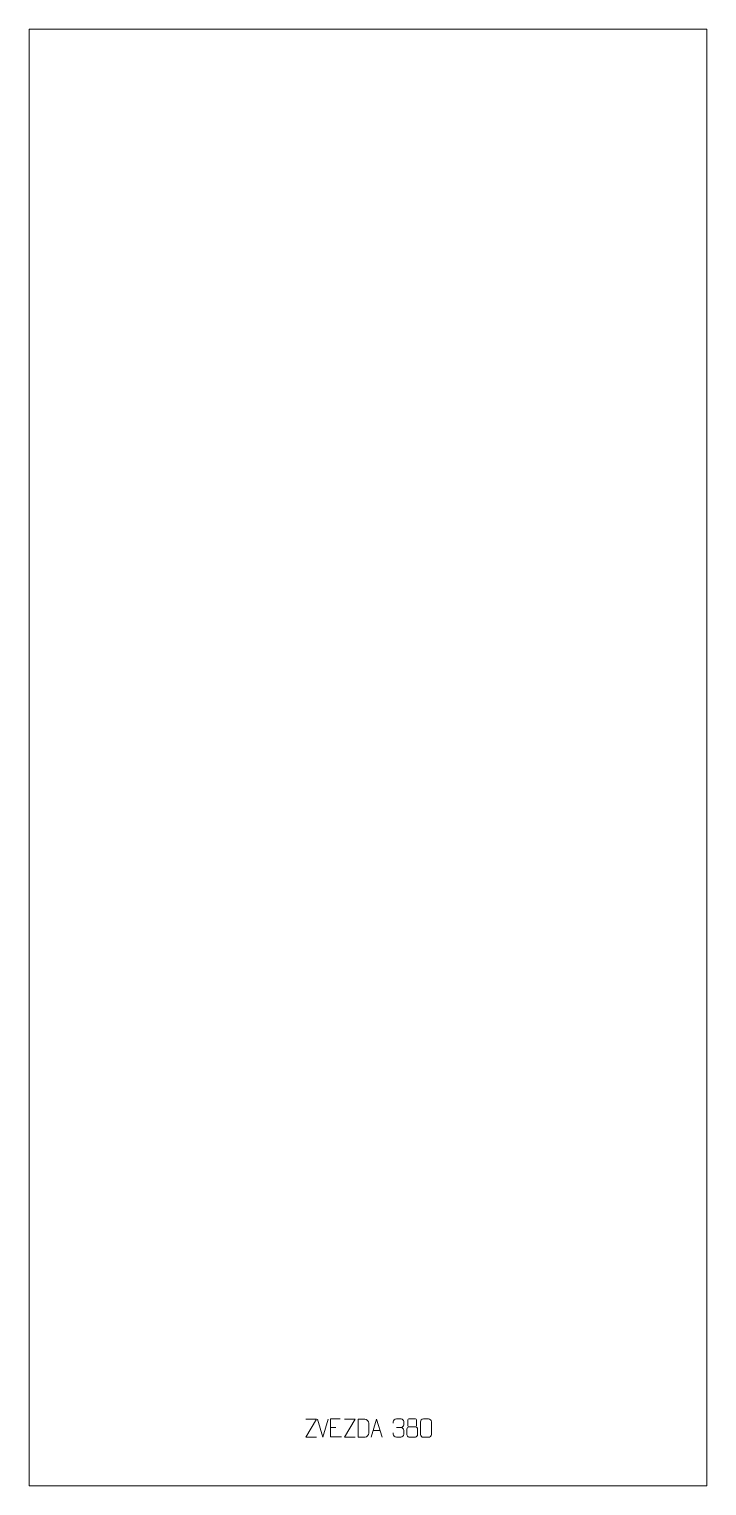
# Model space of a CAD drawing. Header units: millimetres. Extents: x -465 to 465, y -1444 to 556.
import ezdxf

# ---------------------------------------------------------------- set-up
doc = ezdxf.new("R2010")
doc.units = ezdxf.units.MM
doc.header["$MEASUREMENT"] = 0
doc.layers.add('layer 1', color=7, linetype='Continuous')

msp = doc.modelspace()

# ---------------------------------------------------------------- linework, layer by layer
at = {"layer": 'layer 1', "color": 242, "lineweight": 9}
msp.add_open_spline([(-464.9997, 556.4442), (-464.9997, 556.4442), (464.9997, 556.4442), (464.9997, 556.4442), (464.9997, 556.4442), (464.9997, 556.4442), (464.9997, -1443.5545), (464.9997, -1443.5545), (464.9997, -1443.5545), (464.9997, -1443.5545), (-464.9997, -1443.5545), (-464.9997, -1443.5545), (-464.9997, -1443.5545), (-464.9997, -1443.5545), (-464.9997, 556.4442), (-464.9997, 556.4442)], degree=3, knots=[0, 0, 0, 0, 0.2, 0.2, 0.2, 0.2, 0.4, 0.4, 0.4, 0.4, 0.6, 0.6, 0.6, 0.6, 1, 1, 1, 1], dxfattribs=at)
at = {"layer": 'layer 1', "color": 250, "lineweight": 9}
for points, knots in [([(-70.8156, -1376.7669), (-70.8156, -1376.7669), (-85.4346, -1376.7669), (-85.4346, -1376.7669), (-85.4346, -1376.7669), (-85.4346, -1376.7669), (-70.7913, -1351.8095), (-70.7913, -1351.8095), (-70.7913, -1351.8095), (-70.7913, -1351.8095), (-85.4346, -1351.8095), (-85.4346, -1351.8095)], [0, 0, 0, 0, 0.25, 0.25, 0.25, 0.25, 0.5, 0.5, 0.5, 0.5, 1, 1, 1, 1]), ([(-38.4071, -1351.4085), (-38.4071, -1351.4085), (-51.281, -1351.4085), (-51.281, -1351.4085), (-51.281, -1351.4085), (-51.281, -1351.4085), (-51.281, -1376.3621), (-51.281, -1376.3621), (-51.281, -1376.3621), (-51.281, -1376.3621), (-36.4152, -1376.3621), (-36.4152, -1376.3621)], [0, 0, 0, 0, 0.25, 0.25, 0.25, 0.25, 0.5, 0.5, 0.5, 0.5, 1, 1, 1, 1]), ([(-17.8156, -1376.7669), (-17.8156, -1376.7669), (-32.4346, -1376.7669), (-32.4346, -1376.7669), (-32.4346, -1376.7669), (-32.4346, -1376.7669), (-17.7913, -1351.8095), (-17.7913, -1351.8095), (-17.7913, -1351.8095), (-17.7913, -1351.8095), (-32.4346, -1351.8095), (-32.4346, -1351.8095)], [0, 0, 0, 0, 0.25, 0.25, 0.25, 0.25, 0.5, 0.5, 0.5, 0.5, 1, 1, 1, 1]), ([(-13.5052, -1376.7368), (-11.1734, -1376.7364), (-6.2232, -1376.7604), (-3.8917, -1376.7607), (-3.8917, -1376.7607), (-1.9667, -1376.8661), (1.3519, -1373.3245), (1.3407, -1371.3072), (1.3407, -1371.3072), (1.3403, -1365.5371), (1.3403, -1363.3674), (1.3407, -1357.5981), (1.3407, -1357.5981), (1.3364, -1355.46), (-2.0381, -1351.7999), (-4.1905, -1351.8134), (-4.1905, -1351.8134), (-6.5162, -1351.8134), (-11.2405, -1351.8134), (-13.5666, -1351.8134), (-13.5666, -1351.8134), (-13.5662, -1357.5603), (-13.5049, -1370.9895), (-13.5052, -1376.7368)], [0, 0, 0, 0, 0.142857143, 0.142857143, 0.142857143, 0.142857143, 0.285714286, 0.285714286, 0.285714286, 0.285714286, 0.428571429, 0.428571429, 0.428571429, 0.428571429, 0.571428571, 0.571428571, 0.571428571, 0.571428571, 0.714285714, 0.714285714, 0.714285714, 0.714285714, 1, 1, 1, 1]), ([(4.4166, -1376.7649), (4.4166, -1376.7649), (11.7876, -1351.8114), (11.7876, -1351.8114), (11.7876, -1351.8114), (11.7876, -1351.8114), (19.3575, -1376.7649), (19.3575, -1376.7649)], [0, 0, 0, 0, 0.333333333, 0.333333333, 0.333333333, 0.333333333, 1, 1, 1, 1]), ([(34.3887, -1357.2572), (34.3887, -1357.2572), (34.3887, -1355.4), (34.3887, -1355.4), (34.3887, -1355.4), (34.3744, -1353.6581), (37.0389, -1351.54), (39.098, -1351.5627), (39.098, -1351.5627), (41.1621, -1351.5627), (43.2261, -1351.5627), (45.2898, -1351.5627), (45.2898, -1351.5627), (47.4843, -1351.5539), (49.0826, -1353.4007), (49.127, -1355.3128), (49.127, -1355.3128), (49.1266, -1356.7479), (49.1266, -1358.183), (49.127, -1359.6185), (49.127, -1359.6185), (49.0784, -1361.272), (47.4758, -1363.502), (45.2775, -1363.492), (45.2775, -1363.492), (47.4812, -1363.5032), (49.0892, -1365.3064), (49.1432, -1367.3659), (49.1432, -1367.3659), (49.1428, -1369.1506), (49.1428, -1370.9353), (49.1432, -1372.7204), (49.1432, -1372.7204), (49.1533, -1374.7818), (47.0984, -1376.5449), (45.2775, -1376.5368), (45.2775, -1376.5368), (43.2122, -1376.5365), (41.147, -1376.5365), (39.0814, -1376.5368), (39.0814, -1376.5368), (36.9128, -1376.5253), (34.3818, -1374.1251), (34.3632, -1372.6633), (34.3632, -1372.6633), (34.3632, -1372.6633), (34.3632, -1370.7547), (34.3632, -1370.7547)], [0, 0, 0, 0, 0.076923077, 0.076923077, 0.076923077, 0.076923077, 0.153846154, 0.153846154, 0.153846154, 0.153846154, 0.230769231, 0.230769231, 0.230769231, 0.230769231, 0.307692308, 0.307692308, 0.307692308, 0.307692308, 0.384615385, 0.384615385, 0.384615385, 0.384615385, 0.461538462, 0.461538462, 0.461538462, 0.461538462, 0.538461538, 0.538461538, 0.538461538, 0.538461538, 0.615384615, 0.615384615, 0.615384615, 0.615384615, 0.692307692, 0.692307692, 0.692307692, 0.692307692, 0.769230769, 0.769230769, 0.769230769, 0.769230769, 0.846153846, 0.846153846, 0.846153846, 0.846153846, 1, 1, 1, 1]), ([(54.7384, -1353.0376), (54.7384, -1355.2506), (54.7384, -1358.9329), (54.7384, -1361.1462), (54.7384, -1361.1462), (54.7534, -1361.6536), (55.5608, -1362.585), (56.2609, -1362.5838), (56.2609, -1362.5838), (59.2308, -1362.5836), (62.201, -1362.6685), (65.1714, -1362.6688), (65.1714, -1362.6688), (65.9685, -1362.6646), (66.6892, -1361.8743), (66.6866, -1361.1536), (66.6866, -1361.1536), (66.6863, -1358.9376), (66.6863, -1355.2529), (66.6866, -1353.0376), (66.6866, -1353.0376), (66.6681, -1352.3268), (66.0567, -1351.5664), (65.2228, -1351.5738), (65.2228, -1351.5738), (62.2057, -1351.5741), (59.1888, -1351.5741), (56.1722, -1351.5738), (56.1722, -1351.5738), (55.5458, -1351.5662), (54.7217, -1352.2772), (54.7384, -1353.0376)], [0, 0, 0, 0, 0.111111111, 0.111111111, 0.111111111, 0.111111111, 0.222222222, 0.222222222, 0.222222222, 0.222222222, 0.333333333, 0.333333333, 0.333333333, 0.333333333, 0.444444444, 0.444444444, 0.444444444, 0.444444444, 0.555555556, 0.555555556, 0.555555556, 0.555555556, 0.666666667, 0.666666667, 0.666666667, 0.666666667, 0.777777778, 0.777777778, 0.777777778, 0.777777778, 1, 1, 1, 1]), ([(75.99, -1351.7511), (78.3561, -1351.7511), (80.7226, -1351.7511), (83.0891, -1351.7511), (83.0891, -1351.7511), (85.0696, -1351.7155), (87.0956, -1353.2098), (87.1227, -1355.6519), (87.1227, -1355.6519), (87.1223, -1361.4093), (87.1223, -1367.1671), (87.1227, -1372.9253), (87.1227, -1372.9253), (86.9806, -1375.2529), (85.2742, -1376.7352), (83.0891, -1376.746), (83.0891, -1376.746), (80.7167, -1376.7456), (78.3443, -1376.7456), (75.9723, -1376.746), (75.9723, -1376.746), (74.0138, -1376.8516), (72.0074, -1374.9637), (72.0188, -1372.9427), (72.0188, -1372.9427), (72.0192, -1367.1621), (72.0192, -1361.3818), (72.0188, -1355.602), (72.0188, -1355.602), (72.0231, -1353.46), (73.8002, -1351.7375), (75.99, -1351.7511)], [0, 0, 0, 0, 0.111111111, 0.111111111, 0.111111111, 0.111111111, 0.222222222, 0.222222222, 0.222222222, 0.222222222, 0.333333333, 0.333333333, 0.333333333, 0.333333333, 0.444444444, 0.444444444, 0.444444444, 0.444444444, 0.555555556, 0.555555556, 0.555555556, 0.555555556, 0.666666667, 0.666666667, 0.666666667, 0.666666667, 0.777777778, 0.777777778, 0.777777778, 0.777777778, 1, 1, 1, 1]), ([(53.2796, -1365.5558), (53.2796, -1368.7266), (53.2796, -1370.4287), (53.2796, -1373.6001), (53.2796, -1373.6001), (53.2711, -1374.822), (54.969, -1376.5147), (56.2216, -1376.5232), (56.2216, -1376.5232), (59.2047, -1376.5229), (62.188, -1376.5229), (65.1714, -1376.5232), (65.1714, -1376.5232), (66.4947, -1376.5115), (68.1151, -1374.8899), (68.104, -1373.5907), (68.104, -1373.5907), (68.1037, -1370.4225), (68.1037, -1368.7237), (68.104, -1365.5558), (68.104, -1365.5558), (68.0343, -1364.1754), (66.4565, -1362.5968), (65.1511, -1362.6029), (65.1511, -1362.6029), (62.1745, -1362.6032), (59.1979, -1362.6032), (56.2216, -1362.6029), (56.2216, -1362.6029), (55.1421, -1362.5965), (53.2958, -1364.1754), (53.2796, -1365.5558)], [0, 0, 0, 0, 0.111111111, 0.111111111, 0.111111111, 0.111111111, 0.222222222, 0.222222222, 0.222222222, 0.222222222, 0.333333333, 0.333333333, 0.333333333, 0.333333333, 0.444444444, 0.444444444, 0.444444444, 0.444444444, 0.555555556, 0.555555556, 0.555555556, 0.555555556, 0.666666667, 0.666666667, 0.666666667, 0.666666667, 0.777777778, 0.777777778, 0.777777778, 0.777777778, 1, 1, 1, 1])]:
    msp.add_open_spline(points, degree=3, knots=knots, dxfattribs=at)
for points in [[(-61.7739, -1376.765), (-61.7739, -1376.765), (-69.0957, -1351.8114), (-69.0957, -1351.8114)], [(-54.452, -1351.8114), (-54.452, -1351.8114), (-61.7738, -1376.765), (-61.7738, -1376.765)], [(-51.281, -1363.2882), (-51.281, -1363.2882), (-44.1129, -1363.2882), (-44.1129, -1363.2882)], [(7.1392, -1367.5155), (7.1392, -1367.5155), (16.6349, -1367.5155), (16.6349, -1367.5155)], [(39.0984, -1363.5024), (39.0984, -1363.5024), (45.2948, -1363.5024), (45.2948, -1363.5024)]]:
    msp.add_open_spline(points, degree=3, dxfattribs=at)

doc.saveas('drawing.dxf')
